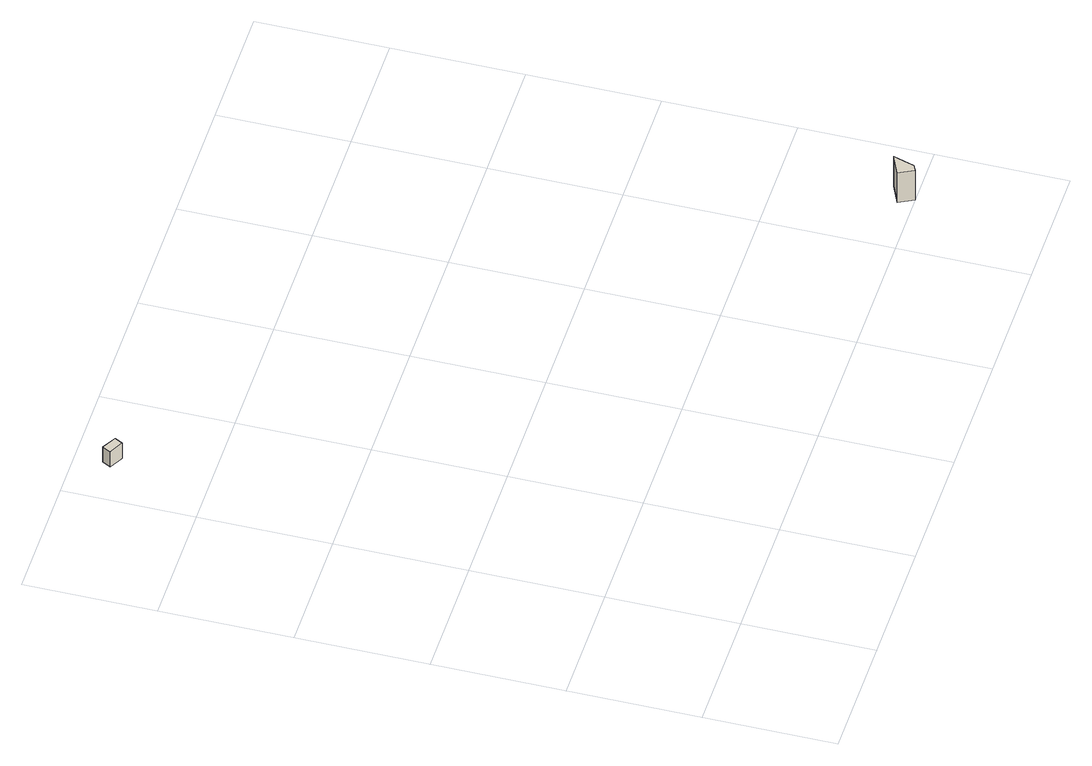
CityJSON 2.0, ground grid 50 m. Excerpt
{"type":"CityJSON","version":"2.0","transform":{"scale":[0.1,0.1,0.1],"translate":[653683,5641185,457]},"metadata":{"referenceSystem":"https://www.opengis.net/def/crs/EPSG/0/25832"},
"CityObjects":{
"building1":{"type":"Building","attributes":{"Gemeindeschluessel":"16071043","BezugspunktDach":"1000","function":"31001_1000","measuredHeight":7.39},"address":[{"country":"Deutschland","locality":"Klettbach"}],"geometry":[{"type":"Solid","lod":"1","boundaries":[[[[0,1,2,3]],[[4,5,6,7]],[[4,7,3,2]],[[5,4,2,1]],[[6,5,1,0]],[[7,6,0,3]]]]}]},
"building2":{"type":"Building","attributes":{"Gemeindeschluessel":"16071059","BezugspunktDach":"1000","function":"31001_9998","measuredHeight":14.5},"address":[{"country":"Deutschland","locality":"Nauendorf"}],"geometry":[{"type":"Solid","lod":"1","boundaries":[[[[8,9,10,11,12]],[[13,14,15,16,17]],[[13,17,12,11]],[[14,13,11,10]],[[15,14,10,9]],[[16,15,9,8]],[[17,16,8,12]]]]}]}
},
"vertices":[
[55,2289,247],[72,2320,247],[18,2349,247],[1,2317,247],[18,2349,173],[72,2320,173],[55,2289,173],[1,2317,173],
[2259,1,154],[2282,12,154],[2294,53,154],[2307,93,154],[2230,58,154],[2307,93,9],[2294,53,9],[2282,12,9],[2259,1,9],[2230,58,9]
]}
